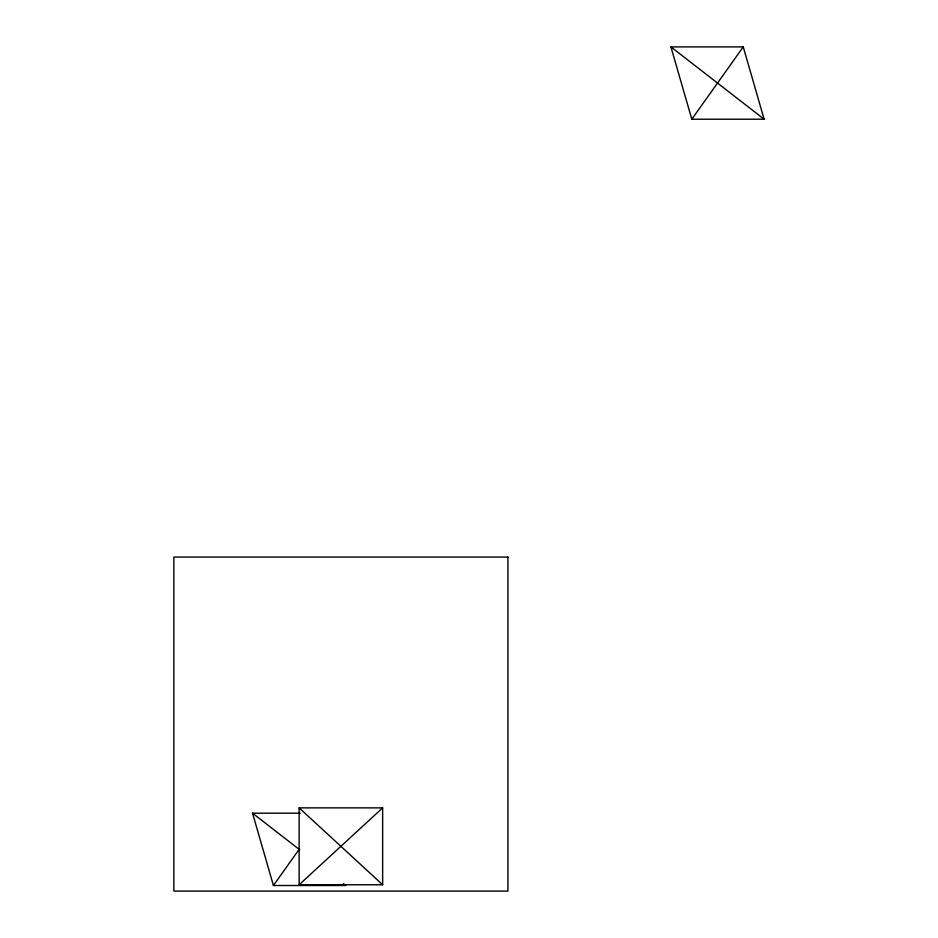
<?xml version="1.0" encoding="UTF-8"?>
<svg xmlns="http://www.w3.org/2000/svg" width="938" height="938" viewBox="0 0 938 938"><rect width="100%" height="100%" fill="white"/><g stroke="black" fill="none" stroke-linecap="round" stroke-linejoin="round"><path stroke-width="1.41" d="M691.81 119.22L743.248 46.9L670.928 46.9L691.81 119.22L764.13 119.22L743.248 46.9M343.437 883.725L345.735 885.507L273.415 885.507L299.562 848.749M299.14 884.769L382.645 807.876L382.645 884.769L299.14 884.769L299.14 807.876L382.645 807.876M273.415 885.507L252.533 813.187L300.266 813.187M670.928 46.9L764.13 119.22M252.533 813.187L299.714 849.793M299.14 807.876L382.645 884.769M507.915 557.066L173.87 557.066L173.87 891.1L507.915 891.1L507.915 557.066"/></g></svg>
